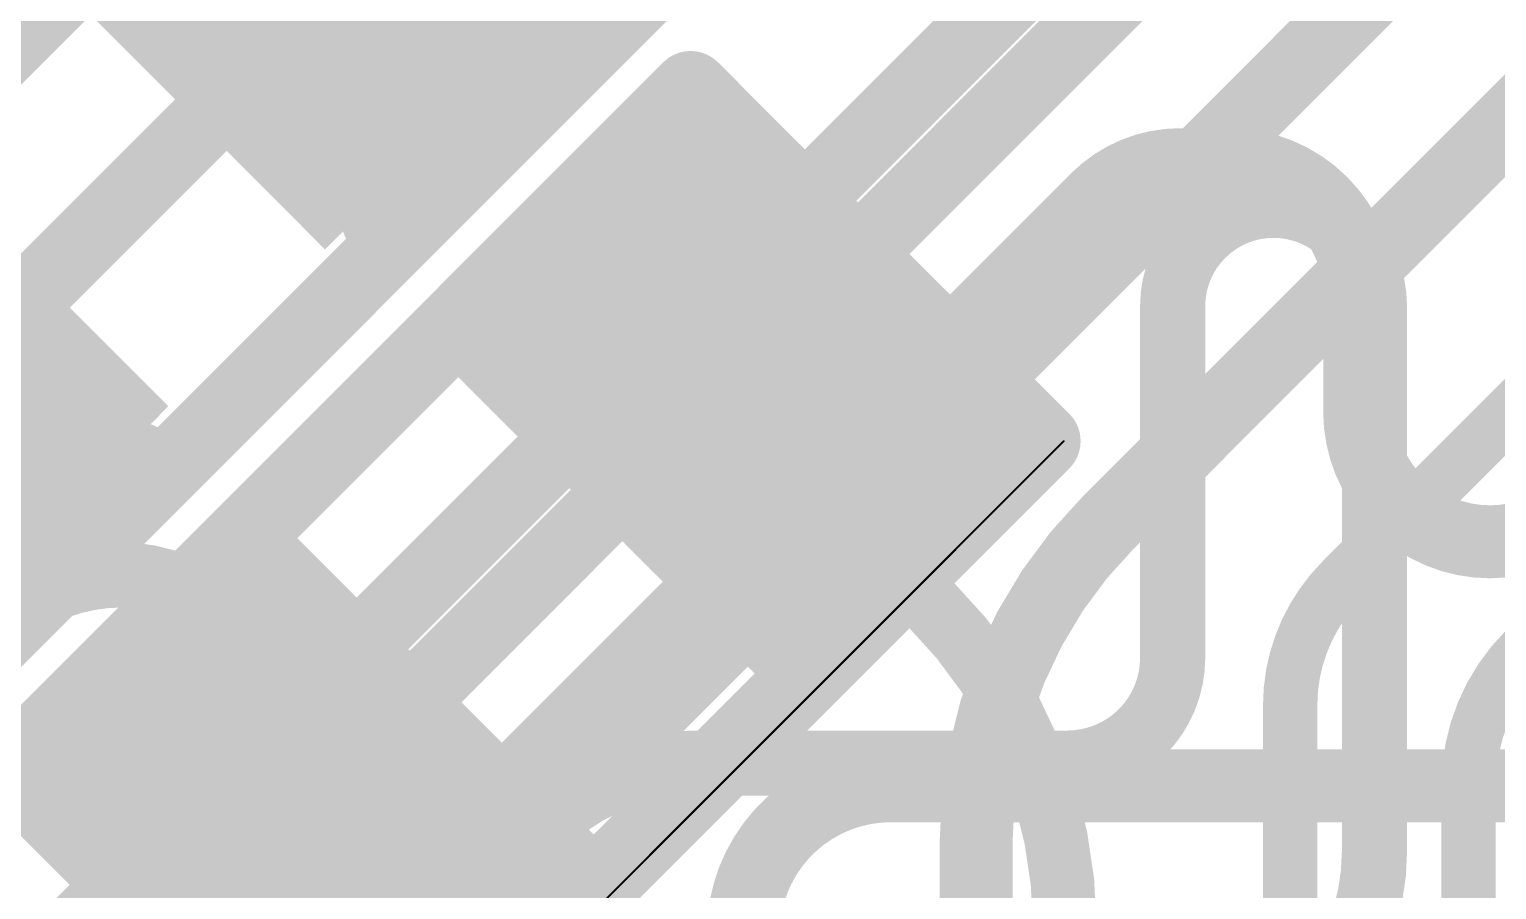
# Model space of a CAD drawing. Header units: inches. Extents: x -6 to 284, y -12 to 154.
# Drawn here: x 61.629 to 64.031, y 14.118 to 15.526 of the extents above; entities that cross this region are included whole.
import ezdxf

# ---------------------------------------------------------------- set-up
doc = ezdxf.new("R2010")
doc.units = ezdxf.units.IN
for name, color, linetype in [('Bottom Layer', 5, 'Continuous'), ('Bottom Overlay', 54, 'Continuous'), ('Bottom Paste', 16, 'Continuous'), ('Bottom Solder', 6, 'Continuous'), ('Signal L1', 76, 'Continuous'), ('Signal L2', 6, 'Continuous'), ('Top Layer', 1, 'Continuous')]:
    doc.layers.add(name, color=color, linetype=linetype)

# ---------------------------------------------------------------- blocks, each defined once
blk = doc.blocks.new('R___0402_B_110')
at = {"layer": 'Bottom Layer'}
for points in [[(-0.2413, 0.3175), (-0.2412999999999999, -0.3175), (-0.6985, -0.3175), (-0.6985, 0.3175)], [(0.6985, 0.3175), (0.6985, -0.3175), (0.2413, -0.3175), (0.2412999999999999, 0.3175)]]:
    blk.add_hatch(color=5, dxfattribs=at).paths.add_polyline_path(points)
at = {"layer": 'Bottom Paste'}
for points in [[(-0.2413, 0.3175), (-0.2412999999999999, -0.3175), (-0.6985, -0.3175), (-0.6985, 0.3175)], [(0.6985, 0.3175), (0.6985, -0.3175), (0.2413, -0.3175), (0.2412999999999999, 0.3175)]]:
    blk.add_hatch(color=16, dxfattribs=at).paths.add_polyline_path(points)
at = {"layer": 'Bottom Solder'}
for points in [[(-0.18629884, 0.37250116), (-0.1862988399999999, -0.37250116), (-0.75350116, -0.37250116), (-0.75350116, 0.37250116)], [(0.75350116, 0.37250116), (0.75350116, -0.37250116), (0.18629884, -0.37250116), (0.1862988399999999, 0.37250116)]]:
    blk.add_hatch(color=6, dxfattribs=at).paths.add_polyline_path(points)
at = {"layer": 'Bottom Overlay'}
for points in [[(0.7874, 0.4064, 0.127, 0.127, 0), (-0.7874, 0.4064, 0.127, 0.127, 0)], [(-0.7874, -0.4064, 0.127, 0.127, 0), (-0.7874, 0.4064, 0.127, 0.127, 0)], [(0.7874, -0.4064, 0.127, 0.127, 0), (0.7874, 0.4064, 0.127, 0.127, 0)], [(0.8128, 0.4318, 0.0032258, 0.0032258, 0), (-0.8128, 0.4318, 0.0032258, 0.0032258, 0)], [(0.7874, -0.4064, 0.127, 0.127, 0), (-0.7874, -0.4064, 0.127, 0.127, 0)]]:
    blk.add_lwpolyline(points, format="xyseb", dxfattribs=at)
for points in [[(-0.8191499999999999, 0.4064, 0.0635, 0.0635, 1), (-0.7556499999999999, 0.4064, 0.0635, 0.0635, 1)], [(-0.8191499999999999, 0.4064, 0.0635, 0.0635, 1), (-0.7556499999999999, 0.4064, 0.0635, 0.0635, 1)], [(0.7556499999999999, 0.4064, 0.0635, 0.0635, 1), (0.8191499999999999, 0.4064, 0.0635, 0.0635, 1)], [(0.7556499999999999, 0.4064, 0.0635, 0.0635, 1), (0.8191499999999999, 0.4064, 0.0635, 0.0635, 1)], [(-0.81360518, 0.4318, 0.0016129, 0.0016129, 1), (-0.8119948199999999, 0.4318, 0.0016129, 0.0016129, 1)], [(0.8119948199999999, 0.4318, 0.0016129, 0.0016129, 1), (0.81360518, 0.4318, 0.0016129, 0.0016129, 1)], [(-0.8191499999999999, -0.4064, 0.0635, 0.0635, 1), (-0.7556499999999999, -0.4064, 0.0635, 0.0635, 1)], [(-0.8191499999999999, -0.4064, 0.0635, 0.0635, 1), (-0.7556499999999999, -0.4064, 0.0635, 0.0635, 1)], [(0.7556499999999999, -0.4064, 0.0635, 0.0635, 1), (0.8191499999999999, -0.4064, 0.0635, 0.0635, 1)], [(0.7556499999999999, -0.4064, 0.0635, 0.0635, 1), (0.8191499999999999, -0.4064, 0.0635, 0.0635, 1)]]:
    blk.add_lwpolyline(points, format="xyseb", close=True, dxfattribs=at)
blk = doc.blocks.new('C___0402_B_112')
at = {"layer": 'Bottom Layer'}
for points in [[(-0.2413, 0.3175), (-0.2412999999999999, -0.3175), (-0.6985, -0.3175), (-0.6985, 0.3175)], [(0.6985, 0.3175), (0.6985, -0.3175), (0.2413, -0.3175), (0.2412999999999999, 0.3175)]]:
    blk.add_hatch(color=5, dxfattribs=at).paths.add_polyline_path(points)
at = {"layer": 'Bottom Paste'}
for points in [[(-0.2413, 0.3175), (-0.2412999999999999, -0.3175), (-0.6985, -0.3175), (-0.6985, 0.3175)], [(0.6985, 0.3175), (0.6985, -0.3175), (0.2413, -0.3175), (0.2412999999999999, 0.3175)]]:
    blk.add_hatch(color=16, dxfattribs=at).paths.add_polyline_path(points)
at = {"layer": 'Bottom Solder'}
for points in [[(-0.18130012, 0.37749988), (-0.18130012, -0.37749988), (-0.7584998799999999, -0.37749988), (-0.7584998799999999, 0.37749988)], [(0.7584998799999999, 0.37749988), (0.7584998799999999, -0.37749988), (0.18130012, -0.37749988), (0.18130012, 0.37749988)]]:
    blk.add_hatch(color=6, dxfattribs=at).paths.add_polyline_path(points)
at = {"layer": 'Bottom Overlay'}
for points in [[(-0.7874, -0.4064, 0.127, 0.127, 0), (-0.7874, 0.4064, 0.127, 0.127, 0)], [(-0.2794, 0.4064, 0.127, 0.127, 0), (-0.7874, 0.4064, 0.127, 0.127, 0)], [(0.7874, 0.4064, 0.127, 0.127, 0), (0.2794, 0.4064, 0.127, 0.127, 0)], [(0.7874, -0.4064, 0.127, 0.127, 0), (0.7874, 0.4064, 0.127, 0.127, 0)], [(-0.2794, -0.4064, 0.127, 0.127, 0), (-0.7874, -0.4064, 0.127, 0.127, 0)], [(0.7874, -0.4064, 0.127, 0.127, 0), (0.2794, -0.4064, 0.127, 0.127, 0)]]:
    blk.add_lwpolyline(points, format="xyseb", dxfattribs=at)
for points in [[(-0.8191499999999999, 0.4064, 0.0635, 0.0635, 1), (-0.7556499999999999, 0.4064, 0.0635, 0.0635, 1)], [(-0.8191499999999999, 0.4064, 0.0635, 0.0635, 1), (-0.7556499999999999, 0.4064, 0.0635, 0.0635, 1)], [(-0.31115, 0.4064, 0.0635, 0.0635, 1), (-0.24765, 0.4064, 0.0635, 0.0635, 1)], [(0.24765, 0.4064, 0.0635, 0.0635, 1), (0.31115, 0.4064, 0.0635, 0.0635, 1)], [(0.7556499999999999, 0.4064, 0.0635, 0.0635, 1), (0.8191499999999999, 0.4064, 0.0635, 0.0635, 1)], [(0.7556499999999999, 0.4064, 0.0635, 0.0635, 1), (0.8191499999999999, 0.4064, 0.0635, 0.0635, 1)], [(-0.8191499999999999, -0.4064, 0.0635, 0.0635, 1), (-0.7556499999999999, -0.4064, 0.0635, 0.0635, 1)], [(-0.8191499999999999, -0.4064, 0.0635, 0.0635, 1), (-0.7556499999999999, -0.4064, 0.0635, 0.0635, 1)], [(-0.31115, -0.4064, 0.0635, 0.0635, 1), (-0.24765, -0.4064, 0.0635, 0.0635, 1)], [(0.24765, -0.4064, 0.0635, 0.0635, 1), (0.31115, -0.4064, 0.0635, 0.0635, 1)], [(0.7556499999999999, -0.4064, 0.0635, 0.0635, 1), (0.8191499999999999, -0.4064, 0.0635, 0.0635, 1)], [(0.7556499999999999, -0.4064, 0.0635, 0.0635, 1), (0.8191499999999999, -0.4064, 0.0635, 0.0635, 1)]]:
    blk.add_lwpolyline(points, format="xyseb", close=True, dxfattribs=at)
blk = doc.blocks.new('C___0402_B_113')
at = {"layer": 'Bottom Layer'}
for points in [[(-0.2413, 0.3175), (-0.2412999999999999, -0.3175), (-0.6985, -0.3175), (-0.6985, 0.3175)], [(0.6985, 0.3175), (0.6985, -0.3175), (0.2413, -0.3175), (0.2412999999999999, 0.3175)]]:
    blk.add_hatch(color=5, dxfattribs=at).paths.add_polyline_path(points)
at = {"layer": 'Bottom Paste'}
for points in [[(-0.2413, 0.3175), (-0.2412999999999999, -0.3175), (-0.6985, -0.3175), (-0.6985, 0.3175)], [(0.6985, 0.3175), (0.6985, -0.3175), (0.2413, -0.3175), (0.2412999999999999, 0.3175)]]:
    blk.add_hatch(color=16, dxfattribs=at).paths.add_polyline_path(points)
at = {"layer": 'Bottom Solder'}
for points in [[(-0.18130012, 0.37749988), (-0.18130012, -0.37749988), (-0.7584998799999999, -0.37749988), (-0.7584998799999999, 0.37749988)], [(0.7584998799999999, 0.37749988), (0.7584998799999999, -0.37749988), (0.18130012, -0.37749988), (0.18130012, 0.37749988)]]:
    blk.add_hatch(color=6, dxfattribs=at).paths.add_polyline_path(points)
at = {"layer": 'Bottom Overlay'}
for points in [[(-0.7874, -0.4064, 0.127, 0.127, 0), (-0.7874, 0.4064, 0.127, 0.127, 0)], [(-0.2794, 0.4064, 0.127, 0.127, 0), (-0.7874, 0.4064, 0.127, 0.127, 0)], [(0.7874, 0.4064, 0.127, 0.127, 0), (0.2794, 0.4064, 0.127, 0.127, 0)], [(0.7874, -0.4064, 0.127, 0.127, 0), (0.7874, 0.4064, 0.127, 0.127, 0)], [(-0.2794, -0.4064, 0.127, 0.127, 0), (-0.7874, -0.4064, 0.127, 0.127, 0)], [(0.7874, -0.4064, 0.127, 0.127, 0), (0.2794, -0.4064, 0.127, 0.127, 0)]]:
    blk.add_lwpolyline(points, format="xyseb", dxfattribs=at)
for points in [[(-0.8191499999999999, 0.4064, 0.0635, 0.0635, 1), (-0.7556499999999999, 0.4064, 0.0635, 0.0635, 1)], [(-0.8191499999999999, 0.4064, 0.0635, 0.0635, 1), (-0.7556499999999999, 0.4064, 0.0635, 0.0635, 1)], [(-0.31115, 0.4064, 0.0635, 0.0635, 1), (-0.24765, 0.4064, 0.0635, 0.0635, 1)], [(0.24765, 0.4064, 0.0635, 0.0635, 1), (0.31115, 0.4064, 0.0635, 0.0635, 1)], [(0.7556499999999999, 0.4064, 0.0635, 0.0635, 1), (0.8191499999999999, 0.4064, 0.0635, 0.0635, 1)], [(0.7556499999999999, 0.4064, 0.0635, 0.0635, 1), (0.8191499999999999, 0.4064, 0.0635, 0.0635, 1)], [(-0.8191499999999999, -0.4064, 0.0635, 0.0635, 1), (-0.7556499999999999, -0.4064, 0.0635, 0.0635, 1)], [(-0.8191499999999999, -0.4064, 0.0635, 0.0635, 1), (-0.7556499999999999, -0.4064, 0.0635, 0.0635, 1)], [(-0.31115, -0.4064, 0.0635, 0.0635, 1), (-0.24765, -0.4064, 0.0635, 0.0635, 1)], [(0.24765, -0.4064, 0.0635, 0.0635, 1), (0.31115, -0.4064, 0.0635, 0.0635, 1)], [(0.7556499999999999, -0.4064, 0.0635, 0.0635, 1), (0.8191499999999999, -0.4064, 0.0635, 0.0635, 1)], [(0.7556499999999999, -0.4064, 0.0635, 0.0635, 1), (0.8191499999999999, -0.4064, 0.0635, 0.0635, 1)]]:
    blk.add_lwpolyline(points, format="xyseb", close=True, dxfattribs=at)

msp = doc.modelspace()

# ---------------------------------------------------------------- linework, layer by layer
at = {"layer": 'Bottom Layer'}
for points in [[(62.77450996, 14.91474284, 0.10414, 0.10414, 0), (62.77450996, 14.91474538, 0.10414, 0.10414, 0)], [(62.77450996, 14.91474284, 0.10414, 0.10414, 0), (63.1058682, 14.5833846, 0.10414, 0.10414, 0)], [(63.1058682, 14.5833846, 0.10414, 0.10414, 0), (63.10587073999999, 14.5833846, 0.10414, 0.10414, 0)], [(63.10587073999999, 14.5833846, 0.10414, 0.10414, -0.198647266504107), (63.32380527999999, 14.05804656, 0.10414, 0.10414, 0)], [(61.10969744, 13.24994048, 0.2032, 0.2032, 0), (62.11078763999999, 14.25103068, 0.2032, 0.2032, 0)]]:
    msp.add_lwpolyline(points, format="xyseb", dxfattribs=at)
for points in [[(62.74847496, 14.91474538, 0.05207, 0.05207, 1), (62.80054496, 14.91474538, 0.05207, 0.05207, 1)], [(62.74847496, 14.91474284, 0.05207, 0.05207, 1), (62.80054496, 14.91474284, 0.05207, 0.05207, 1)], [(62.74847496, 14.91474284, 0.05207, 0.05207, 1), (62.80054496, 14.91474284, 0.05207, 0.05207, 1)], [(63.0798332, 14.5833846, 0.05207, 0.05207, 1), (63.13190319999999, 14.5833846, 0.05207, 0.05207, 1)], [(63.0798332, 14.5833846, 0.05207, 0.05207, 1), (63.13190319999999, 14.5833846, 0.05207, 0.05207, 1)], [(63.07983574, 14.5833846, 0.05207, 0.05207, 1), (63.13190574, 14.5833846, 0.05207, 0.05207, 1)], [(63.07983574, 14.5833846, 0.05207, 0.05207, 1), (63.13190574, 14.5833846, 0.05207, 0.05207, 1)], [(62.05998764, 14.25103068, 0.1016, 0.1016, 1), (62.16158764, 14.25103068, 0.1016, 0.1016, 1)]]:
    msp.add_lwpolyline(points, format="xyseb", close=True, dxfattribs=at)
at = {"layer": 'Signal L1'}
for points in [[(60.97852675999999, 13.15106844, 0.11938, 0.11938, 0), (64.36418927999999, 16.53673096, 0.11938, 0.11938, 0)], [(61.23632151999999, 12.99856176, 0.11938, 0.11938, 0), (64.46304862, 16.22528886, 0.11938, 0.11938, 0)], [(63.39584222, 14.71945494, 0.11938, 0.11938, 0), (64.64676682, 15.97037954, 0.11938, 0.11938, 0)], [(63.97899319999999, 14.82538564, 0.08889999999999999, 0.08889999999999999, 0), (64.45259652, 15.29898896, 0.08889999999999999, 0.08889999999999999, 0)], [(63.77745182, 14.62384172, 0.08889999999999999, 0.08889999999999999, 0), (63.97899319999999, 14.8253831, 0.08889999999999999, 0.08889999999999999, 0)], [(63.97899319999999, 14.8253831, 0.08889999999999999, 0.08889999999999999, 0), (63.97899319999999, 14.82538564, 0.08889999999999999, 0.08889999999999999, 0)], [(63.17883478, 14.195425, 0.11938, 0.11938, -0.1988663965905662), (63.39584222, 14.71945494, 0.11938, 0.11938, 0)], [(63.6928241, 14.41952666, 0.08889999999999999, 0.08889999999999999, -0.198912367379658), (63.77745435999999, 14.62383918, 0.08889999999999999, 0.08889999999999999, 0)], [(63.9849241, 14.28819342, 0.08889999999999999, 0.08889999999999999, -0.1986824749326176), (64.07667398, 14.50997352, 0.08889999999999999, 0.08889999999999999, 0)], [(63.6928241, 12.82769342, 0.08889999999999999, 0.08889999999999999, 0), (63.6928241, 14.41952666, 0.08889999999999999, 0.08889999999999999, 0)], [(63.9849241, 12.81229594, 0.08889999999999999, 0.08889999999999999, 0), (63.9849241, 14.28819342, 0.08889999999999999, 0.08889999999999999, 0)], [(63.17883478, 14.195425, 0.11938, 0.11938, 0), (63.17883732, 14.19464522, 0.11938, 0.11938, 0)], [(63.17883732, 13.79279944, 0.11938, 0.11938, 0), (63.17883732, 14.19464522, 0.11938, 0.11938, 0)]]:
    msp.add_lwpolyline(points, format="xyseb", dxfattribs=at)
for points in [[(63.9567682, 14.82538564, 0.04445, 0.04445, 1), (64.0012182, 14.82538564, 0.04445, 0.04445, 1)], [(63.9567682, 14.82538564, 0.04445, 0.04445, 1), (64.0012182, 14.82538564, 0.04445, 0.04445, 1)], [(63.9567682, 14.8253831, 0.04445, 0.04445, 1), (64.0012182, 14.8253831, 0.04445, 0.04445, 1)], [(63.9567682, 14.8253831, 0.04445, 0.04445, 1), (64.0012182, 14.8253831, 0.04445, 0.04445, 1)], [(63.36599722, 14.71945494, 0.05969, 0.05969, 1), (63.42568721999999, 14.71945494, 0.05969, 0.05969, 1)], [(63.36599722, 14.71945494, 0.05969, 0.05969, 1), (63.42568721999999, 14.71945494, 0.05969, 0.05969, 1)], [(63.75522681999999, 14.62384172, 0.04445, 0.04445, 1), (63.79967682, 14.62384172, 0.04445, 0.04445, 1)], [(63.75522936, 14.62383918, 0.04445, 0.04445, 1), (63.79967936, 14.62383918, 0.04445, 0.04445, 1)], [(63.6705991, 14.41952666, 0.04445, 0.04445, 1), (63.71504909999999, 14.41952666, 0.04445, 0.04445, 1)], [(63.6705991, 14.41952666, 0.04445, 0.04445, 1), (63.71504909999999, 14.41952666, 0.04445, 0.04445, 1)], [(63.96269909999999, 14.28819342, 0.04445, 0.04445, 1), (64.0071491, 14.28819342, 0.04445, 0.04445, 1)], [(63.96269909999999, 14.28819342, 0.04445, 0.04445, 1), (64.0071491, 14.28819342, 0.04445, 0.04445, 1)], [(63.14898977999999, 14.195425, 0.05969, 0.05969, 1), (63.20867978, 14.195425, 0.05969, 0.05969, 1)], [(63.14898977999999, 14.195425, 0.05969, 0.05969, 1), (63.20867978, 14.195425, 0.05969, 0.05969, 1)], [(63.14899232, 14.19464522, 0.05969, 0.05969, 1), (63.20868231999999, 14.19464522, 0.05969, 0.05969, 1)], [(63.14899232, 14.19464522, 0.05969, 0.05969, 1), (63.20868231999999, 14.19464522, 0.05969, 0.05969, 1)]]:
    msp.add_lwpolyline(points, format="xyseb", close=True, dxfattribs=at)
at = {"layer": 'Signal L2'}
for points in [[(60.64466153999999, 14.54801764, 0.11938, 0.11938, 0), (62.76253132, 16.66588742, 0.11938, 0.11938, 0)], [(61.00442967999999, 14.46328578, 0.11938, 0.11938, 0), (62.89751454, 16.35637064, 0.11938, 0.11938, 0)], [(61.27383731999999, 14.22469342, 0.11938, 0.11938, 0), (63.13074495999999, 16.08160106, 0.11938, 0.11938, 0)], [(60.93076968, 13.27710578, 0.11938, 0.11938, 0), (63.26028495999999, 15.60662106, 0.11938, 0.11938, 0)], [(63.37626389999999, 15.24762, 0.11938, 0.11938, -0.1986775005636674), (63.51302003999999, 15.30419342, 0.11938, 0.11938, 0)], [(63.51302003999999, 15.30419342, 0.11938, 0.11938, 0), (63.59320021999999, 15.30419342, 0.11938, 0.11938, 0)], [(63.59320021999999, 15.30419342, 0.11938, 0.11938, -0.4142135623730951), (63.80656021999999, 15.09083342, 0.11938, 0.11938, 0)], [(60.81392967999999, 12.68528578, 0.11938, 0.11938, 0), (63.37626389999999, 15.24762, 0.11938, 0.11938, 0)], [(63.80656021999999, 14.9005671, 0.11938, 0.11938, 0), (63.80656021999999, 15.09083342, 0.11938, 0.11938, 0)], [(64.23328022, 14.9005671, 0.11938, 0.11938, -0.9999999999999999), (63.80656021999999, 14.9005671, 0.11938, 0.11938, 0)], [(62.79783731999999, 14.04652766, 0.11938, 0.11938, -0.4142135623730951), (63.03950308, 14.28819342, 0.11938, 0.11938, 0)], [(63.03950308, 14.28819342, 0.11938, 0.11938, 0), (67.8909996, 14.28819342, 0.11938, 0.11938, 0)]]:
    msp.add_lwpolyline(points, format="xyseb", dxfattribs=at)
for points in [[(63.48317504, 15.30419342, 0.05969, 0.05969, 1), (63.54286504, 15.30419342, 0.05969, 0.05969, 1)], [(63.48317504, 15.30419342, 0.05969, 0.05969, 1), (63.54286504, 15.30419342, 0.05969, 0.05969, 1)], [(63.56335522, 15.30419342, 0.05969, 0.05969, 1), (63.62304521999999, 15.30419342, 0.05969, 0.05969, 1)], [(63.56335522, 15.30419342, 0.05969, 0.05969, 1), (63.62304521999999, 15.30419342, 0.05969, 0.05969, 1)], [(63.3464189, 15.24762, 0.05969, 0.05969, 1), (63.40610889999999, 15.24762, 0.05969, 0.05969, 1)], [(63.3464189, 15.24762, 0.05969, 0.05969, 1), (63.40610889999999, 15.24762, 0.05969, 0.05969, 1)], [(63.77671521999999, 15.09083342, 0.05969, 0.05969, 1), (63.83640522, 15.09083342, 0.05969, 0.05969, 1)], [(63.77671521999999, 15.09083342, 0.05969, 0.05969, 1), (63.83640522, 15.09083342, 0.05969, 0.05969, 1)], [(63.77671521999999, 14.9005671, 0.05969, 0.05969, 1), (63.83640522, 14.9005671, 0.05969, 0.05969, 1)], [(63.77671521999999, 14.9005671, 0.05969, 0.05969, 1), (63.83640522, 14.9005671, 0.05969, 0.05969, 1)], [(63.00965807999999, 14.28819342, 0.05969, 0.05969, 1), (63.06934807999999, 14.28819342, 0.05969, 0.05969, 1)], [(63.00965807999999, 14.28819342, 0.05969, 0.05969, 1), (63.06934807999999, 14.28819342, 0.05969, 0.05969, 1)]]:
    msp.add_lwpolyline(points, format="xyseb", close=True, dxfattribs=at)
at = {"layer": 'Top Layer'}
for points in [[(63.50056133999999, 15.07268766, 0.10668, 0.10668, -0.9999999999999999), (63.83076134, 15.07268766, 0.10668, 0.10668, 0)], [(63.50056133999999, 14.49742846, 0.10668, 0.10668, 0), (63.50056133999999, 15.07268766, 0.10668, 0.10668, 0)], [(63.83076134, 14.17955254, 0.10668, 0.10668, 0), (63.83076134, 15.07268766, 0.10668, 0.10668, 0)], [(61.56790836, 14.54437274, 0.10668, 0.10668, -0.1996858426444642), (61.77912205999999, 14.63299334, 0.10668, 0.10668, 0)], [(61.77912205999999, 14.63299842, 0.10668, 0.10668, -0.1986268538709988), (61.94629724, 14.56466988, 0.10668, 0.10668, 0)], [(61.94629724, 14.56466734, 0.10668, 0.10668, 0), (62.01366565999999, 14.49730654, 0.10668, 0.10668, 0)], [(62.01366565999999, 14.49730654, 0.10668, 0.10668, -0.1985517914839114), (62.08015269999999, 14.33710874, 0.10668, 0.10668, 0)], [(63.50056133999999, 14.49742846, 0.10668, 0.10668, -0.4142135623730951), (63.32824774, 14.32511486, 0.10668, 0.10668, 0)], [(62.08015016, 14.33710874, 0.10668, 0.10668, -0.2007394448573498), (62.02146853999999, 14.19620224, 0.10668, 0.10668, 0)], [(62.46894034, 14.22146508, 0.10668, 0.10668, -0.198912367379658), (62.71917352, 14.32511486, 0.10668, 0.10668, 0)], [(62.71917352, 14.32511486, 0.10668, 0.10668, 0), (63.32824774, 14.32511486, 0.10668, 0.10668, 0)], [(60.55338156, 12.3059063, 0.10668, 0.10668, 0), (62.46894034, 14.22146508, 0.10668, 0.10668, 0)], [(60.48903828, 12.66377198, 0.10668, 0.10668, 0), (62.02146853999999, 14.19620224, 0.10668, 0.10668, 0)], [(63.83076134, 14.17955254, 0.10668, 0.10668, -0.4142135623730951), (63.46950222, 13.81829342, 0.10668, 0.10668, 0)]]:
    msp.add_lwpolyline(points, format="xyseb", dxfattribs=at)
for points in [[(63.47389133999999, 15.07268766, 0.05333999999999999, 0.05333999999999999, 1), (63.52723134, 15.07268766, 0.05333999999999999, 0.05333999999999999, 1)], [(63.47389133999999, 15.07268766, 0.05333999999999999, 0.05333999999999999, 1), (63.52723134, 15.07268766, 0.05333999999999999, 0.05333999999999999, 1)], [(63.80409133999999, 15.07268766, 0.05333999999999999, 0.05333999999999999, 1), (63.85743133999999, 15.07268766, 0.05333999999999999, 0.05333999999999999, 1)], [(63.80409133999999, 15.07268766, 0.05333999999999999, 0.05333999999999999, 1), (63.85743133999999, 15.07268766, 0.05333999999999999, 0.05333999999999999, 1)], [(61.75245206, 14.63299842, 0.05333999999999999, 0.05333999999999999, 1), (61.80579205999999, 14.63299842, 0.05333999999999999, 0.05333999999999999, 1)], [(61.75245206, 14.63299334, 0.05333999999999999, 0.05333999999999999, 1), (61.80579205999999, 14.63299334, 0.05333999999999999, 0.05333999999999999, 1)], [(61.91962724, 14.56466988, 0.05333999999999999, 0.05333999999999999, 1), (61.97296724, 14.56466988, 0.05333999999999999, 0.05333999999999999, 1)], [(61.91962724, 14.56466734, 0.05333999999999999, 0.05333999999999999, 1), (61.97296724, 14.56466734, 0.05333999999999999, 0.05333999999999999, 1)], [(61.98699565999999, 14.49730654, 0.05333999999999999, 0.05333999999999999, 1), (62.04033565999999, 14.49730654, 0.05333999999999999, 0.05333999999999999, 1)], [(61.98699565999999, 14.49730654, 0.05333999999999999, 0.05333999999999999, 1), (62.04033565999999, 14.49730654, 0.05333999999999999, 0.05333999999999999, 1)], [(63.47389133999999, 14.49742846, 0.05333999999999999, 0.05333999999999999, 1), (63.52723134, 14.49742846, 0.05333999999999999, 0.05333999999999999, 1)], [(63.47389133999999, 14.49742846, 0.05333999999999999, 0.05333999999999999, 1), (63.52723134, 14.49742846, 0.05333999999999999, 0.05333999999999999, 1)], [(62.05348016, 14.33710874, 0.05333999999999999, 0.05333999999999999, 1), (62.10682016, 14.33710874, 0.05333999999999999, 0.05333999999999999, 1)], [(62.0534827, 14.33710874, 0.05333999999999999, 0.05333999999999999, 1), (62.1068227, 14.33710874, 0.05333999999999999, 0.05333999999999999, 1)], [(62.69250352, 14.32511486, 0.05333999999999999, 0.05333999999999999, 1), (62.74584352, 14.32511486, 0.05333999999999999, 0.05333999999999999, 1)], [(62.69250352, 14.32511486, 0.05333999999999999, 0.05333999999999999, 1), (62.74584352, 14.32511486, 0.05333999999999999, 0.05333999999999999, 1)], [(63.30157773999999, 14.32511486, 0.05333999999999999, 0.05333999999999999, 1), (63.35491773999999, 14.32511486, 0.05333999999999999, 0.05333999999999999, 1)], [(63.30157773999999, 14.32511486, 0.05333999999999999, 0.05333999999999999, 1), (63.35491773999999, 14.32511486, 0.05333999999999999, 0.05333999999999999, 1)], [(62.44227034, 14.22146508, 0.05333999999999999, 0.05333999999999999, 1), (62.49561034, 14.22146508, 0.05333999999999999, 0.05333999999999999, 1)], [(62.44227034, 14.22146508, 0.05333999999999999, 0.05333999999999999, 1), (62.49561034, 14.22146508, 0.05333999999999999, 0.05333999999999999, 1)], [(61.99479854, 14.19620224, 0.05333999999999999, 0.05333999999999999, 1), (62.04813854, 14.19620224, 0.05333999999999999, 0.05333999999999999, 1)], [(61.99479854, 14.19620224, 0.05333999999999999, 0.05333999999999999, 1), (62.04813854, 14.19620224, 0.05333999999999999, 0.05333999999999999, 1)], [(63.80409133999999, 14.17955254, 0.05333999999999999, 0.05333999999999999, 1), (63.85743133999999, 14.17955254, 0.05333999999999999, 0.05333999999999999, 1)], [(63.80409133999999, 14.17955254, 0.05333999999999999, 0.05333999999999999, 1), (63.85743133999999, 14.17955254, 0.05333999999999999, 0.05333999999999999, 1)]]:
    msp.add_lwpolyline(points, format="xyseb", close=True, dxfattribs=at)

# ---------------------------------------------------------------- block references
at = {"rotation": 225}
for name, p in [('C___0402_B_112', (60.98157222, 16.04073246)), ('C___0402_B_113', (61.71833732, 15.30419342)), ('R___0402_B_110', (62.44223732, 14.58247782))]:
    msp.add_blockref(name, p, dxfattribs=at)

doc.saveas('drawing.dxf')
